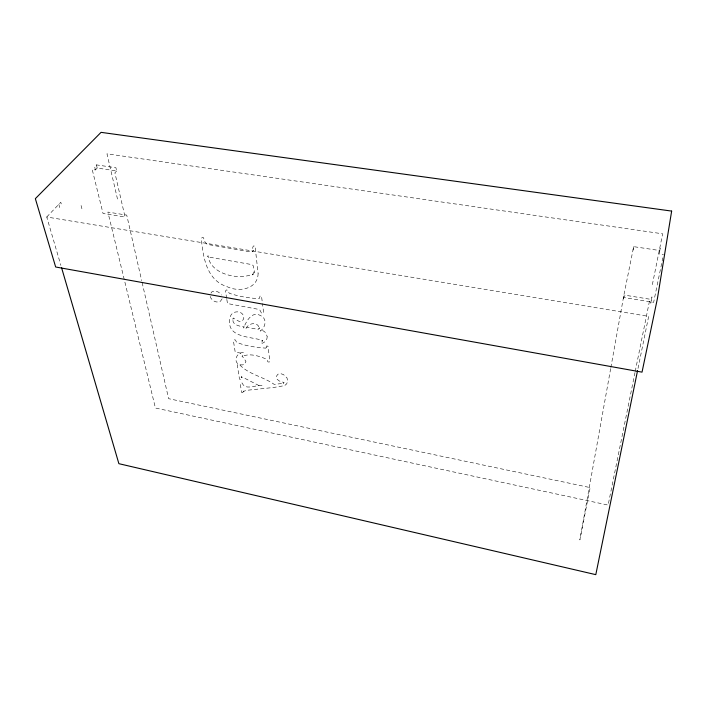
<?xml version="1.0" encoding="UTF-8"?>
<svg xmlns="http://www.w3.org/2000/svg" width="707" height="707" viewBox="0 0 707 707"><rect width="100%" height="100%" fill="white"/><g stroke="black" fill="none" stroke-linecap="round" stroke-linejoin="round"><path stroke-width="0.53" stroke-dasharray="3.54 2.65" d="M610.662 368.603L579.846 539.927L590.159 487.6L168.62 398.686L141.921 281.669M610.857 367.525L623.866 295.19L633.675 246.655L659.808 250.534L660.223 248.095L659.11 253.99L663.484 254.644M633.048 250.101L633.675 246.655M623.238 298.69L623.786 295.994M652.358 284.638L662.645 233.805L106.978 153.817L117.883 200.717M635.001 372.501L608.126 505.081L155.425 408.027L124.512 280.599M635.222 371.422L649.866 299.202L624.944 295.199L624.458 297.638L653.63 302.349L661.955 262.058M638.006 368.453L648.664 316.374L46.742 217.005L60.89 265.39M662.176 260.998L662.83 257.816M222.122 298.805L220.354 301.332C216.386 303.586 211.075 300.289 210.05 296.136M210.942 293.175L211.932 291.823C215.29 289.817 219.541 292.097 221.512 295.066M245.983 328.472C248.139 323.302 257.162 321.243 259.071 327.491L258.78 329.038L259.496 327.827L258.205 329.418L246.725 327.279M116.646 170.944L114.905 172.844L125.068 217.049L103.054 213.496L92.193 169.45L95.418 169.936L97.195 168.054L116.646 170.944L115.921 167.762L96.426 164.881L94.641 166.755L95.418 169.936M46.742 217.005L60.793 202.264L61.695 205.498M243.464 352.325C233.363 353.279 233.328 367.322 244.286 364.573L245.974 361.41L242.828 356.982L242.589 355.515L241.865 356.717C249.058 352.599 259.884 356.187 267.016 359.456L267.873 361.851L269.173 362.108L269.862 360.888L267.962 346.209L266.654 345.962L265.752 348.604L266.451 347.393L265.752 348.153C256.005 347.261 245.32 346.209 236.447 342.108L235.502 340.023L234.176 339.767L233.434 340.96L235.201 352.059L242.74 353.527M262.05 385.58C256.508 384.458 244.94 390.962 242.262 383.088L240.99 382.832L240.283 384.034L241.626 392.465L242.89 392.721L243.8 390.485L243.111 391.687L245.948 390.397L273.768 387.463L284.612 385.624L286.609 383.919L287.687 381.541L287.042 378.006L283.56 374.63L281.289 373.826L277.975 374.144L276.419 376.274L276.693 378.864L279.203 380.958L283.092 382.204L283.383 383.556L284.046 382.328L281.041 383.618L274.192 384.378C263.446 376.751 248.343 374.33 239.337 364.45L238.038 364.193L237.322 365.395L239.514 379.182L240.795 379.438L241.865 376.478L241.158 377.679L242.501 377.414L244.525 378.157L261.369 386.8M58.822 204.332L59.724 207.575M81.075 205.507L81.924 208.759M96.426 164.881L97.195 168.054M124.246 279.53L107.879 212.073L126.73 215.105L141.674 280.591M226.664 298.381L225.506 291.134L226.293 289.958L227.672 290.206L229.289 293.255C238.745 296.454 249.226 298.195 259.16 298.663L260.141 295.959L261.51 296.198L262.341 302.605M226.823 299.415L227.486 303.55L258.161 309.277L259.937 310.126L261.493 313.157L262.845 313.404L263.578 312.202L262.474 303.665M267.166 336.382C267.458 339.528 265.072 342.365 262.164 343.31L261.166 342.259L262.783 340.447L262.076 341.658L261.926 340.2C250.013 336.461 225.666 337.672 230.014 317.894C230.995 309.507 244.631 309.922 243.765 318.663L242.254 320.969L239.355 321.517L234.097 318.583L232.691 319.096L233.443 317.911C230.526 324.389 239.549 326.519 244.277 326.82L243.535 328.013C246.239 321.535 251.683 310.797 260.406 315.49C267.573 318.468 265.611 327.535 260.176 331.123L260.892 329.922L263.411 330.947L265.293 332.361L267.166 336.382M258.108 273.353C258.037 289.145 238.869 292.548 227.168 286.697C206.515 280.264 203.112 257.154 201.309 238.639L202.158 237.49L203.581 237.729L204.332 241.078L207.124 244.348L246.796 251.277L251.701 251.78L253.477 250.508L252.691 251.683L252.806 247.088L253.592 245.912L255.05 246.151L258.108 273.353M651.244 300.413L650.785 303.144L651.96 296.905L651.244 300.413M254.273 271.064L253.742 273.22L254.511 272.036L252.629 274.943L253.398 273.759C239.593 280.829 209.767 274.44 208.097 255.651L207.275 256.809L252.01 264.621L253.265 265.735L254.273 271.064"/><path stroke-width="1.06" d="M637.564 370.609L595.798 574.65L118.882 463.686L61.509 267.502M671.65 211.093L657.457 298.345L642.027 372.147L55.659 266.999L35.35 198.658L101.048 132.35L671.65 211.093"/></g></svg>
